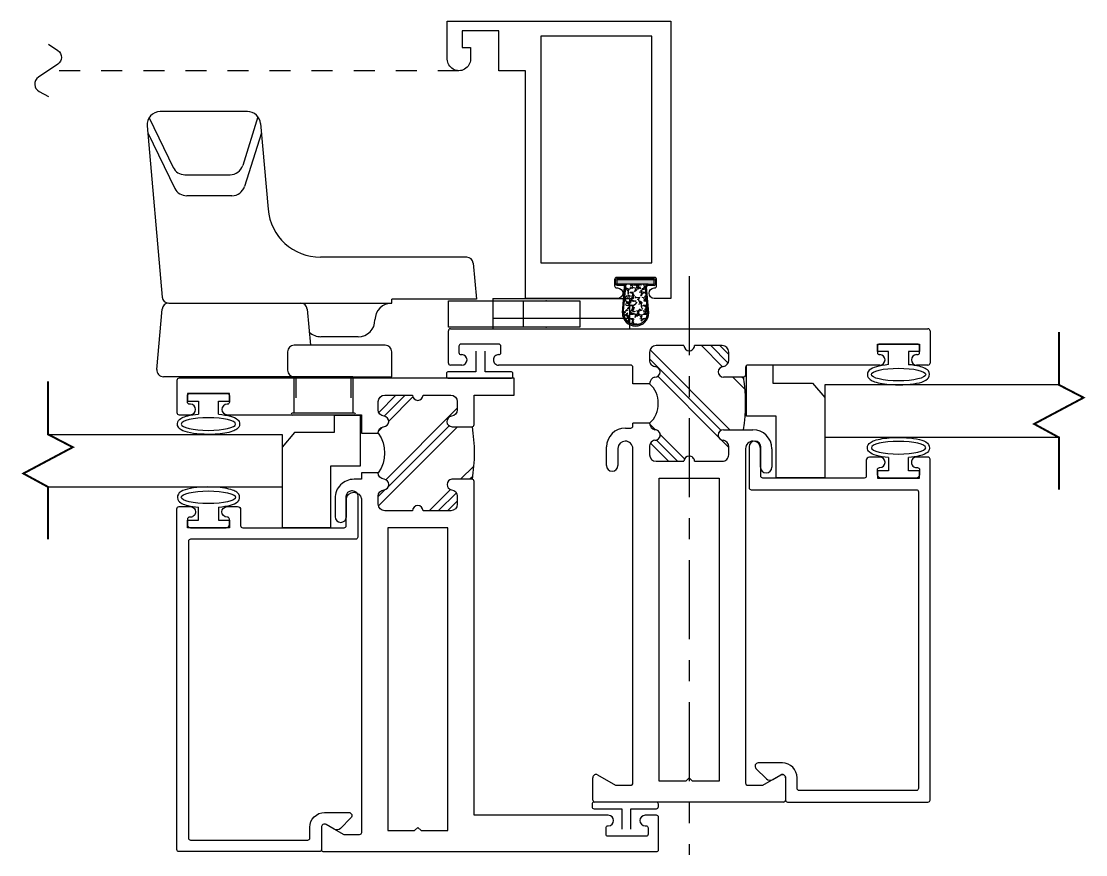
# Model space of a CAD drawing. Extents: x -7.4 to 79.9, y -10.6 to 40.1.
# Drawn here: x 14.36 to 19.42, y 18.52 to 22.48 of the extents above; entities that cross this region are included whole.
import ezdxf

# ---------------------------------------------------------------- set-up
doc = ezdxf.new("R2010")
doc.units = 0
doc.header["$LTSCALE"] = 0.25
doc.header["$MEASUREMENT"] = 0
for name, pattern in [('CENTER2', [1.125, 0.75, -0.125, 0.125, -0.125]), ('HIDDEN', [0.375, 0.25, -0.125]), ('HIDDEN2', [0.1875, 0.125, -0.0625])]:
    doc.linetypes.add(name, pattern=pattern)
doc.layers.get('0').update_dxf_attribs({"linetype": 'CONTINUOUS'})
for name, color, linetype in [('CENTERLINE', 40, 'CENTER2'), ('FRAME', 1, 'CONTINUOUS'), ('GLASS', 7, 'CONTINUOUS'), ('LOCK', 7, 'CONTINUOUS'), ('MAGNET', 3, 'CONTINUOUS'), ('MISC', 7, 'CONTINUOUS'), ('SCREEN', 92, 'CONTINUOUS'), ('TEXT', 7, 'CONTINUOUS'), ('VENT', 5, 'CONTINUOUS'), ('YK_GLASS_STOP', 5, 'CONTINUOUS')]:
    doc.layers.add(name, color=color, linetype=linetype)

# ---------------------------------------------------------------- blocks, each defined once
blk = doc.blocks.new('05P11-Z-BAR')
h = blk.add_hatch()
h.set_pattern_fill('PLAST', angle=45, style=0)
h.set_pattern_definition([(45, (-0.3846097068984409, -1.398661897411557e-07), (-0.1767766952966369, 0.1767766952966369), []), (45, (-0.4067067938105207, 0.02209694704589005), (-0.1767766952966369, 0.1767766952966369), []), (45, (-0.4288038807226, 0.04419403395796961), (-0.1767766952966369, 0.1767766952966369), [])])
h.paths.add_polyline_path([(0.006500012155301604, 1.119999860133819, -0.4142135623730743), (-0.01849998784469875, 1.144999860133807, -0.4142135623730742), (0.006500012155301604, 1.169999860133802), (0.006500012155301604, 1.301999860133803, 0.4142135623730952), (-0.02449998784470075, 1.332999860133806), (-0.06282234421639288, 1.332999860133806, 0.3831100821436012), (-0.09364389693920794, 1.305321288705233, -0.9477161429388272), (-0.1434999878446988, 1.307999860133805), (-0.1434999878446988, 1.402999860133806, 0.08732874840429862), (-0.3934999878446988, 1.402999860133806), (-0.3934999878446988, 1.307999860133804, -1), (-0.4434999878446995, 1.307999860133808, 0.3529846201391642), (-0.4733297908957237, 1.332999860133806), (-0.5124999878446985, 1.332999860133806, 0.4142135623730613), (-0.5434999878446973, 1.301999860133804), (-0.5434999878446973, 1.169999860133792, -0.4142135623730532), (-0.5184999878446952, 1.144999860133804, -0.4142135623730535), (-0.5434999878446973, 1.119999860133805), (-0.5434999878446956, 0.9879998601338011, 0.4142135623730853), (-0.5124999878446954, 0.9569998601338012), (-0.4741776314730153, 0.9569998601338008, 0.3831100821436243), (-0.4433560787501896, 0.9846784315623762, -0.8980265101338073), (-0.3936438969391802, 0.9846784315623749, 0.3831100821435955), (-0.3628223442163705, 0.9569998601338012, -0.3255772967541123), (-0.174499987844698, 0.9569998601338008, 0.3636339569096083), (-0.1434999878446988, 0.9819998601337991, -0.9477161429388691), (-0.09364389693920705, 0.9846784315623749, 0.3831100821436257), (-0.06282234421640132, 0.9569998601338012), (-0.02449998784469898, 0.9569998601338012, 0.4142135623730952), (0.006500012155301604, 0.9879998601338018)])
blk.add_line((-0.08650000000003644, 0.8769999999999882), (-0.08650000000003644, 0.8769999999999882))
for points in [[(-2.163499999999992, 2.279999999999987, -0.4142135623730951), (-2.153500000000002, 2.289999999999992), (-2.00050000000001, 2.289999999999992, -0.414213562373095), (-1.990500000000005, 2.279999999999987), (-1.990500000000019, 2.225999999999985, -0.9999999999999999), (-2.040500000000002, 2.225999999999985), (-2.040500000000002, 2.22999999999999, 0.414213562373095), (-2.050500000000007, 2.239999999999995), (-2.080500000000008, 2.239999999999995, 0.414213562373095), (-2.090500000000013, 2.22999999999999), (-2.090500000000013, 2.049999999999983, 0.4142135623730949), (-2.080500000000008, 2.039999999999992), (-2.050500000000007, 2.039999999999992, 0.414213562373095), (-2.040500000000002, 2.049999999999983), (-2.040500000000002, 2.050999999999988, -0.9999999999999999), (-1.990500000000005, 2.050999999999988), (-1.990500000000019, 1.412999999999968), (-0.4034999999999953, 1.412999999999968, -0.414213562373095), (-0.393499999999996, 1.402999999999985), (-0.3935000000012612, 1.306458842872245, -0.8888336095938596), (-0.4431522135836654, 1.305951034930174, 0.3772582045381307), (-0.4738993975682249, 1.33299999999997), (-0.5124999999999962, 1.33299999999997, 0.414213562373095), (-0.5434999999999879, 1.301999999999978), (-0.5435000000000021, 1.169999999999973, -0.9999999999999999), (-0.5435000000000021, 1.119999999999549), (-0.5434999999999879, 0.9879999999999707, 0.414213562373095), (-0.5124999999999962, 0.9569999999999648), (-0.4741776164002478, 0.9569999999999648, 0.3831087811484064), (-0.4433560787501905, 0.9846784315623718, -0.8980265101338769), (-0.3936438969391807, 0.9846784315623744, 0.3831100821435925), (-0.3628223442163709, 0.9569998601338008), (-0.3628223442163634, 0.8769999999999745), (-0.3934999999998494, 0.8769999999999851), (-0.393499999999726, 0.8420000000002545, -0.414213562374017), (-0.4834999999997152, 0.7519999999999811), (-0.571499999999979, 0.7519999999999811, -0.9999999999999999), (-0.571499999999979, 0.8059999999999832), (-0.4859999999997129, 0.8059999999999832, 0.8591549295774696), (-0.4859999999996987, 0.8769999999999776), (-2.073500000000017, 0.8769999999999811, 0.4142135623730951), (-2.083500000000008, 0.866999999999976), (-2.083500000000008, 0.7970333209967748, 0.1316524975873933), (-2.082160254037852, 0.7920333209967794), (-2.03450961894324, 0.7094999999999914, -0.5773534625289464), (-2.047500143700653, 0.6870000000006797), (-2.153500000000002, 0.6869999999999834, -0.414213562373095), (-2.163500000000007, 0.6969999999999885), (-2.163500000000007, 2.280000021861284)], [(-0.02450000000001085, 0.956999999999979, 0.414213562373095), (0.006499999999995065, 0.9879999999999707), (0.006499999999995065, 1.12000000000151, -0.9999999999999997), (0.006499999999995065, 1.169999999999973), (0.006499999999995065, 1.301999999999978, 0.414213562373095), (-0.02450000000001085, 1.332999999999984), (-0.06282235637103684, 1.332999999999984, 0.38311008214375), (-0.09364390909385012, 1.305321428571403, -0.9477161429392208), (-0.1434999999999964, 1.307999999999992), (-0.143499999999996, 1.402999999999984, -0.414213562373095), (-0.1334999999999966, 1.412999999999983), (0.006499999999995509, 1.412999999999997), (0.006499999999995509, 1.602999999999994), (0.0864999999999938, 1.602999999999994), (0.08650000000000801, 0.01000000000000512, -0.414213562373095), (0.0765000000000029, 0), (-0.0765000000000029, 0, -0.414213562373095), (-0.0864999999999938, 0.01000000000000512), (-0.0864999999999938, 0.06399999999999295, -0.9999999999999999), (-0.03650000000001086, 0.06399999999999295), (-0.03650000000001086, 0.06000000000000227, 0.414213562373095), (-0.02650000000000574, 0.04999999999999716), (0.003499999999995396, 0.04999999999999716, 0.414213562373095), (0.01350000000000051, 0.06000000000000227), (0.01350000000000051, 0.2399999999999949, 0.414213562373095), (0.003499999999995396, 0.25), (-0.02650000000000574, 0.25, 0.414213562373095), (-0.03650000000001086, 0.2399999999999949), (-0.03650000000001086, 0.2390000000000043, -0.9999999999999999), (-0.0864999999999938, 0.2390000000000043), (-0.08650000000003644, 0.8769999999999882), (-0.1744999878447051, 0.8769999999999742), (-0.1744999878446976, 0.9569998601338012, 0.3636339569096084), (-0.1434999878446988, 0.9819998601338, -0.9477161429388556), (-0.09364389693920705, 0.9846784315623751, 0.3831100821435591), (-0.06282234421640887, 0.9569998601338017), (-0.02449998784469898, 0.9569998601338014)]]:
    blk.add_lwpolyline(points, format="xyb")
blk.add_lwpolyline([(-2.063499999999998, 1.160499999999971), (-2.063499999999998, 1.287999999999982), (-0.6234999999999999, 1.287999999999968), (-0.6234999999999999, 1.001999999999967), (-2.063499999999998, 1.001999999999981), (-2.063499999999998, 1.129499999999965), (-2.048499999999998, 1.144999999999968)], close=True)
at = {"color": 7}
for centre, radius, start, end in [((-0.2685000000000084, 0.6380355958717443), 0.7751100177289135, 80.71952999972298, 99.28047000039282), ((-0.2686611660305345, 0.8277217441759068), 0.1599348578108211, 53.93185351632605, 126.0681464836738)]:
    blk.add_arc(centre, radius, start, end, dxfattribs=at)
blk = doc.blocks.new('05P01-T-BAR')
h = blk.add_hatch()
h.set_pattern_fill('PLAST', angle=225, style=0)
h.set_pattern_definition([(225, (0, 0), (0.1767766952966369, -0.1767766952966369), []), (225, (0.02209708691207961, -0.02209708691207962), (0.1767766952966369, -0.1767766952966369), []), (225, (0.04419417382415922, -0.04419417382415923), (0.1767766952966369, -0.1767766952966369), [])])
h.paths.add_polyline_path([(0.00649999999999995, 1.119999999999999, -0.4142135623731054), (-0.01849999999999952, 1.144999999999998, -0.4142135623730638), (0.00649999999999995, 1.169999999999986), (0.00649999999999995, 1.302000000000001, 0.4142135623730951), (-0.02449999999999885, 1.333), (-0.05449999999999822, 1.333, 0.4488555141936564), (-0.0934999999999997, 1.308000000000002, -1), (-0.1434999999999995, 1.308000000000002, 0.3636339569095908), (-0.1744999999999992, 1.333, -0.4377753661469777), (-0.3624999999999999, 1.333, 0.3636339569095867), (-0.3934999999999995, 1.308000000000002, -1), (-0.4434999999999993, 1.308000000000002, 0.4488555141936325), (-0.4825000000000009, 1.333), (-0.5125000000000002, 1.333, 0.4142135623730951), (-0.543499999999999, 1.302000000000001), (-0.543499999999999, 1.169999999999986, -0.4142135623730587), (-0.5184999999999995, 1.144999999999994, -0.4142135623731002), (-0.543499999999999, 1.119999999999999), (-0.5434999999999999, 0.9879999999999978, 0.4142135623731119), (-0.5124999999999993, 0.9569999999999954), (-0.4825000000000008, 0.9569999999999954), (-0.4733298030510297, 0.9569999999999954, 0.3529846201392094), (-0.4434999999999993, 0.9819999999999979, -1), (-0.3934999999999995, 0.9819999999999977), (-0.3935000000000001, 0.8870000000000112, 0.08116490880306902), (-0.1434999999999986, 0.8869999999999985), (-0.1434999999999995, 0.9819999999999975, -1), (-0.0934999999999997, 0.9819999999999975, 0.352984620139201), (-0.06367019694896976, 0.9569999999999954), (-0.05449999999999822, 0.9569999999999954), (-0.02449999999999886, 0.9569999999999954, 0.4142135623730888), (0.006500000000000835, 0.9879999999999962)])
for p, q in [((-0.08650000000000091, 2.225900000000005), (-0.08650000000000091, 2.280000000000006)), ((-0.07649999999999935, 2.290000000000006), (0.07650000000000734, 2.290000000000004)), ((0.08650000000000713, 2.280000000000005), (0.08649999999999913, 0.01000000000000334)), ((-0.0365000000000002, 2.230000000000006), (-0.0365000000000002, 2.225900000000005)), ((0.003499999999998948, 2.240000000000004), (-0.02650000000000041, 2.240000000000007)), ((0.01349999999999785, 2.050000000000006), (0.01349999999999874, 2.230000000000006)), ((-0.06140000000000079, 2.201000000000006), (-0.06160000000000032, 2.201000000000006)), ((-0.06159999999999854, 2.076000000000006), (-0.06140000000000079, 2.076000000000006)), ((-0.08649999999999292, 1.423000000000009), (-0.08649999999999913, 2.051100000000003)), ((-0.03650000000000109, 2.051100000000003), (-0.0365000000000002, 2.050000000000006)), ((-0.02650000000000041, 2.040000000000004), (0.003499999999998948, 2.040000000000004)), ((-2.163499999999998, 0.6970000000000063), (-2.163499999999996, 1.593000000000009)), ((-2.153499999999998, 1.603000000000007), (-2.047499999999999, 1.603000000000007)), ((-2.034509618943232, 1.580500000000006), (-2.083499999999998, 1.495646170927527)), ((-0.5639999999999974, 1.538), (-0.4754999999999985, 1.538000000000002)), ((-2.083499999999998, 1.495646170927527), (-2.083499999999998, 1.423000000000011)), ((-0.5904999999999978, 1.511000000000005), (-0.5904999999999978, 1.511500000000003)), ((-0.4824999999999982, 1.484000000000004), (-0.5634999999999986, 1.484000000000004)), ((-0.447499999999998, 1.448500000000005), (-0.447499999999998, 1.449000000000007)), ((-0.3854999999999995, 1.448000000000006), (-0.3854999999999977, 1.423000000000007)), ((-2.073499999999998, 1.413000000000009), (-0.4829999999999979, 1.413000000000006)), ((-0.3754999999999988, 1.413000000000009), (-0.3624999999999999, 1.413000000000009)), ((-0.3624999999999998, 1.333), (-0.3624999999999998, 1.413000000000009)), ((-0.1744999999999992, 1.333), (-0.1744999999999992, 1.413000000000009)), ((-0.1744999999999992, 1.413000000000009), (-0.0964999999999927, 1.413000000000009)), ((-0.4825000000000008, 1.333), (-0.5125000000000002, 1.333)), ((-0.02449999999999886, 1.333), (-0.05449999999999822, 1.333)), ((-0.543499999999999, 1.302000000000001), (-0.543499999999999, 1.169999999999986)), ((0.00649999999999995, 1.169999999999986), (0.00649999999999995, 1.302000000000001)), ((-0.543499999999999, 1.119999999999999), (-0.5434999999999999, 0.9879999999999978)), ((0.006500000000000838, 0.9879999999999978), (0.00649999999999995, 1.119999999999999)), ((-0.3934999999999995, 0.9819999999999975), (-0.3935000000000004, 0.8420000000000041)), ((-0.1434999999999986, 0.8869999999999987), (-0.1434999999999995, 0.9819999999999975)), ((-0.5125000000000002, 0.9569999999999954), (-0.4825000000000008, 0.9569999999999954)), ((-0.4825000000000008, 0.9569999999999954), (-0.4744999999999999, 0.9569999999999954)), ((-0.06249999999999911, 0.9569999999999954), (-0.05449999999999822, 0.9569999999999954)), ((-0.05449999999999822, 0.9569999999999954), (-0.02449999999999886, 0.9569999999999954)), ((-2.083499999999998, 0.8670000000000062), (-2.083499999999998, 0.7943538290724881)), ((-0.4829999999999988, 0.8770000000000078), (-2.073499999999998, 0.8770000000000078)), ((-0.09649999999999359, 0.8769999999999971), (-0.1334999999999988, 0.8769999999999971)), ((-0.08649999999999913, 0.2389000000000028), (-0.08649999999999292, 0.8669999999999973)), ((-0.447499999999998, 0.8410000000000064), (-0.447499999999998, 0.8415000000000052)), ((-2.083499999999998, 0.7943538290724881), (-2.034509618943232, 0.7095000000000073)), ((-0.5984999999999987, 0.7785000000000046), (-0.5984999999999987, 0.7790000000000052)), ((-0.5714999999999995, 0.8060000000000045), (-0.4824999999999982, 0.8060000000000045)), ((-0.4834999999999994, 0.7520000000000042), (-0.5719999999999983, 0.7520000000000042)), ((-2.047499999999999, 0.6870000000000065), (-2.153499999999998, 0.6870000000000065)), ((-0.06140000000000079, 0.2140000000000022), (-0.06159999999999854, 0.2140000000000022)), ((-0.0365000000000002, 0.240000000000002), (-0.0365000000000002, 0.2389000000000028)), ((0.003499999999998948, 0.2500000000000018), (-0.02650000000000041, 0.2500000000000018)), ((0.01350000000000051, 0.0600000000000005), (0.01349999999999874, 0.240000000000002)), ((-0.08650000000000091, 0.009999999999999787), (-0.08650000000000091, 0.0641000000000016)), ((-0.06160000000000032, 0.08900000000000041), (-0.06140000000000079, 0.08900000000000041)), ((-0.0365000000000002, 0.0641000000000016), (-0.0365000000000002, 0.0600000000000005)), ((0.07649999999999935, 1.77635683940025e-15), (-0.07649999999999935, -1.77635683940025e-15)), ((-0.02650000000000041, 0.04999999999999893), (0.003499999999998948, 0.05000000000000249))]:
    blk.add_line(p, q)
blk.add_lwpolyline([(-0.6234999999999982, 1.288000000000019), (-0.6234999999999982, 1.001999999999989), (-2.063499999999989, 1.002000000000021), (-2.063499999999989, 1.129500000000019), (-2.048499999999988, 1.144999999999993), (-2.063499999999989, 1.160499999999996), (-2.063499999999989, 1.288000000000022)], close=True)
for centre, radius, start, end in [((-0.07649999999999912, 2.280000000000005), 0.01000000000000179, 90.0000000000013, 179.9999999999898), ((0.07650000000000734, 2.280000000000005), 0.009999999999999787, 0, 90), ((-0.02650000000000041, 2.230000000000008), 0.009999999999999787, 90, 180.0000000000102), ((0.003499999999998948, 2.230000000000004), 0.009999999999999787, 1.017777498068347e-11, 90), ((-0.06160000000000032, 2.225900000000006), 0.02490000000000059, 180.0000000000041, 270), ((-0.06140000000000057, 2.225900000000006), 0.02490000000000037, 269.9999999999995, 359.999999999997), ((-0.06159999999999832, 2.051100000000005), 0.02490000000000081, 90.0000000000005, 180.000000000003), ((-0.0614000000000019, 2.051100000000005), 0.02490000000000103, 359.999999999997, 89.99999999999746), ((-0.02650000000000019, 2.050000000000004), 0.01000000000000001, 179.9999999999898, 269.9999999999987), ((0.003499999999998282, 2.050000000000004), 0.009999999999999787, 270.0000000000038, 1.01777749806837e-11), ((-2.153499999999999, 1.59300000000001), 0.009999999999997122, 89.99999999999491, 180.0000000000064), ((-2.047499999999999, 1.588000000000006), 0.01500000000000057, 329.9999999999996, 90), ((-0.563999999999999, 1.511500000000001), 0.02649999999999886, 89.99999999999663, 179.9999999999957), ((-0.4754999999999974, 1.448000000000004), 0.08999999999999786, 9.895059008997844e-13, 90.00000000000067), ((-0.5634999999999968, 1.511000000000005), 0.02700000000000102, 180, 269.9999999999962), ((-0.4824999999999966, 1.449000000000005), 0.03499999999999859, 3.271427672362606e-12, 90.00000000000252), ((-2.073499999999998, 1.423000000000009), 0.009999999999999787, 179.9999999999911, 270), ((-0.482999999999997, 1.448500000000005), 0.03549999999999898, 269.9999999999986, 0), ((-0.3754999999999997, 1.423000000000007), 0.00999999999999801, 180, 270.0000000000051), ((-0.09649999999999266, 1.423000000000009), 0.009999999999999787, 269.9999999999998, 0), ((-0.5125000000000002, 1.302000000000001), 0.03099999999999881, 90, 180), ((-0.4741189556289134, 1.303154429218895), 0.03100000000000201, 8.99270646927527, 105.685468087382), ((-0.3630850984744875, 1.302005522108365), 0.03099999999999871, 88.91852697155653, 168.8504658958699), ((-0.1739149015255116, 1.302005522108365), 0.03099999999999866, 11.14953410413012, 91.08147302844343), ((-0.06288104437108671, 1.303154429218896), 0.03100000000000075, 74.31453191261538, 171.0072935307273), ((-0.02449999999999886, 1.302000000000001), 0.03099999999999881, 0, 90), ((-0.4184999999999994, 1.308), 0.02499999999999991, 179.9999999999959, 4.071109992273316e-12), ((-0.1184999999999996, 1.308000000000002), 0.02499999999999991, 180, 0), ((-0.5434999999999965, 1.144999999999989), 0.02499999999999702, 1.272221872585558e-11, 90.00000000000557), ((0.006499999999995509, 1.144999999999991), 0.02499999999999503, 89.99999999998981, 179.9999999999837), ((-0.5434999999999965, 1.144999999999996), 0.02499999999999702, 269.9999999999944, 359.9999999999955), ((0.006499999999999064, 1.144999999999998), 0.02499999999999858, 180, 270.000000000002), ((-0.5124999999999993, 0.987999999999996), 0.03100000000000058, 179.9999999999967, 269.9999999999984), ((-0.473914901525515, 0.9879944778916342), 0.0310000000000021, 268.9185269715617, 348.8504658958714), ((-0.4184999999999994, 0.9819999999999975), 0.02499999999999991, 0, 180), ((-0.1184999999999996, 0.9819999999999975), 0.02499999999999991, 0, 180), ((-0.063085098474484, 0.9879944778916343), 0.03100000000000224, 191.1495341041288, 271.0814730284382), ((-0.02449999999999974, 0.987999999999996), 0.03100000000000058, 270.0000000000016, 3.283153219575182e-12), ((-2.073499999999997, 0.8670000000000062), 0.01000000000000156, 90.00000000001017, 180), ((-0.4830000000000005, 0.8415000000000052), 0.03550000000000253, 0, 89.99999999999714), ((-0.1334999999999986, 0.8869999999999971), 0.01000000000000001, 179.9999999999911, 269.9999999999987), ((-0.09649999999999276, 0.8669999999999972), 0.009999999999999842, 6.361109362927134e-13, 90.00000000000476), ((-0.4835000000000004, 0.8420000000000042), 0.08999999999999997, 270.0000000000006, 359.9999999999999), ((-0.4824999999999998, 0.8410000000000063), 0.03500000000000181, 270.0000000000027, 1.817459817979059e-13), ((-0.5714999999999995, 0.7790000000000052), 0.02699999999999925, 90, 180), ((-0.5719999999999978, 0.7785000000000051), 0.02650000000000086, 180.000000000001, 269.999999999999), ((-2.047499999999999, 0.702000000000007), 0.01500000000000044, 270, 30.00000000000076), ((-2.153499999999998, 0.6970000000000063), 0.009999999999999787, 180, 270), ((-0.06159999999999854, 0.2389000000000028), 0.02490000000000059, 180, 270), ((-0.06140000000000079, 0.2389000000000028), 0.02490000000000059, 270, 0), ((-0.02650000000000041, 0.240000000000002), 0.009999999999999787, 90, 180), ((0.003499999999998948, 0.240000000000002), 0.009999999999999787, 0, 90), ((-0.06160000000000032, 0.06409999999999982), 0.02490000000000059, 90, 179.9999999999959), ((-0.0613999999999999, 0.06410000000000071), 0.0248999999999997, 2.043729915799875e-12, 90.00000000000203), ((-0.02650000000000041, 0.05999999999999872), 0.009999999999999787, 179.9999999999898, 270), ((0.003499999999999837, 0.06000000000000316), 0.01000000000000068, 269.9999999999949, 359.9999999999848), ((-0.07649999999999846, 0.01000000000000068), 0.01000000000000245, 180.0000000000051, 269.9999999999949), ((0.07649999999999846, 0.01000000000000245), 0.01000000000000068, 270.0000000000051, 5.088887490341284e-12)]:
    blk.add_arc(centre, radius, start, end)
at = {"color": 7}
for centre, radius, start, end in [((-0.2684999999999995, 1.419785555312868), 0.1279364397306839, 222.7147620142724, 317.2852379857275), ((-0.2684999999999602, 1.651964404128548), 0.7751100177289266, 260.7195299997223, 279.2804700002719)]:
    blk.add_arc(centre, radius, start, end, dxfattribs=at)
blk = doc.blocks.new('05P05-.25in_GLASS_STOP')
for p, q in [((-0.5884999999999732, 0.2500000000001179), (-0.6234999999999555, 0.2500000000001179)), ((-0.6234999999999555, 0.2500000000001179), (-0.6234999999999555, 0.05000000000011862)), ((-0.5884999999999732, 0.1975000000001124), (-0.5884999999999732, 0.2500000000001179)), ((-0.02150000000005992, 0.1975000000001124), (-0.02150000000005992, 0.2500000000001179)), ((-0.02150000000005992, 0.2500000000001179), (0.01349999999992246, 0.2500000000001179)), ((0.01349999999992246, 0.2500000000001179), (0.01349999999992246, 0.05000000000011862)), ((-0.5258537792499054, 0.1975000000001123), (-0.5884999999999732, 0.1975000000001124)), ((-0.08414622075012768, 0.1975000000001123), (-0.02150000000005992, 0.1975000000001124)), ((-0.5884999999999732, 0.05000000000011862), (-0.5884999999999732, 0.1025000000001206)), ((-0.5884999999999732, 0.1025000000001206), (-0.5258264626035033, 0.1025000000001206)), ((-0.02150000000005992, 0.1025000000001206), (-0.08417353739652977, 0.1025000000001206)), ((-0.02150000000005992, 0.05000000000011862), (-0.02150000000005992, 0.1025000000001206)), ((-0.6234999999999555, 0.05000000000011862), (-0.5884999999999732, 0.05000000000011862)), ((0.01349999999992246, 0.05000000000011862), (-0.02150000000005992, 0.05000000000011862))]:
    blk.add_line(p, q)
blk.add_lwpolyline([(-2.0475, 0.6320000000000006, 0.4142135623731117), (-1.977500000000001, 0.7020000000000061), (-1.977500000000008, 0.8170000000000045, 0.6681786381312159), (-2.003106601724023, 0.8276066017115838), (-2.05268078054102, 0.7780324228364738, 0.3394542586999595), (-2.056653746095606, 0.7478547533171714), (-2.034509618943236, 0.709500000000001, -0.5773502691896181), (-2.047500000000002, 0.6870000000000003), (-2.153499999999999, 0.6869999999999985, 0.4142135623730951), (-2.163499999999999, 0.6769999999999987), (-2.163499999999952, 0.01000000000008505, 0.414213562373069), (-2.153499999999953, 8.615330671091215e-14), (-0.5334999999999525, 1.20570220474292e-13, 0.4142135623731211), (-0.5234999999999527, 0.01000000000012125), (-0.5234999999999562, 0.0641000000001195, 0.4142135623730951), (-0.548399999999955, 0.08900000000012187), (-0.5485999999999546, 0.08900000000012187, 0.4142135623731003), (-0.5734999999999538, 0.0641000000001195), (-0.5734999999999543, 0.0600000000001184, -0.4142135623730951), (-0.583499999999954, 0.05000000000011684), (-0.6084999999999535, 0.05000000000011684, -0.4142135623730864), (-0.6234999999999536, 0.06500000000011741), (-0.6234999999999569, 0.2350000000001191, -0.414213562373082), (-0.608499999999957, 0.2500000000001197), (-0.5834999999999575, 0.2500000000001197, -0.4142135623730431), (-0.5734999999999595, 0.2400000000001217), (-0.5734999999999586, 0.2389000000001207, 0.4142135623730951), (-0.548599999999958, 0.2140000000001219), (-0.5483999999999585, 0.2140000000001219, 0.4142135623731107), (-0.5234999999999601, 0.2389000000001207), (-0.5234999999999597, 0.2880000000001199, 0.4142135623730951), (-0.5384999999999602, 0.3030000000001205), (-0.6134999999999577, 0.3030000000001178, -0.414213562373108), (-0.623499999999958, 0.3130000000001176), (-0.6234999999999673, 0.7950000000001187, -0.4142135623730951), (-0.6134999999999675, 0.8050000000001185), (-0.4743999999999982, 0.8050000000001184, 0.4142135623730951), (-0.4474999999999982, 0.8319000000001188), (-0.4474999999999982, 0.8331000000001186, 0.4142135623730964), (-0.4743999999999982, 0.860000000000119), (-0.6684999999999686, 0.8600000000001182, 0.4142135623730951), (-0.6784999999999684, 0.8500000000001184), (-0.6784999999999534, 0.06500000000011563, -0.4142135623730951), (-0.6884999999999531, 0.05500000000011585), (-2.098499999999957, 0.05500000000008143, -0.414213562373069), (-2.108499999999957, 0.06499999999999684), (-2.108499999999996, 0.6220000000000008, -0.4142135623730951), (-2.098499999999996, 0.6320000000000006)], format="xyb", close=True)
at = {"extrusion": (0, 0, -1)}
blk.add_ellipse((-0.4789291316869005, 0.1500000000001164), major_axis=(0, 0.1291417834930815), ratio=0.2323028162423295, dxfattribs=at)
blk.add_ellipse((-0.1310708683131325, 0.1500000000001164), major_axis=(0, 0.1291417834930815), ratio=0.2323028162423295)
for points in [[(-0.5258537792499055, 0.1975000000001123), (-0.5239381905453989, 0.2192619323687833), (-0.5206848080422598, 0.2391379696677345), (-0.5122014389201938, 0.26906933263559), (-0.5082158103586146, 0.2801243945859221), (-0.49453389650479, 0.293754654219582), (-0.4873865521171773, 0.2980894733958687), (-0.4789291316869005, 0.2980894733958687), (-0.4681546555212844, 0.2980894733958687), (-0.4601808542613049, 0.2915249131502776), (-0.4506441997096149, 0.2792864122120623), (-0.447491618645331, 0.272415250409311), (-0.4373168951899025, 0.243753269355852), (-0.4327879288062643, 0.214756435282527), (-0.4282232713158544, 0.1361969476710374), (-0.4315394023967762, 0.08512002492522568), (-0.4442252202239687, 0.03441686393306707), (-0.4483353178571938, 0.02177428309818288), (-0.4644050357458018, 0.004813679648053321), (-0.4781911956679136, -0.0004377570689457246), (-0.4994470389754377, 0.008139219907816488), (-0.5041752501289367, 0.01589043658388003), (-0.5123091614569765, 0.03183721654219668), (-0.5153853805516383, 0.04115887258296914), (-0.521564316548105, 0.06650385090228257), (-0.5241826887724336, 0.08384627548553789), (-0.5258264626035033, 0.1025000000001205)], [(-0.08414622075012756, 0.1975000000001123), (-0.08606180945463415, 0.2192619323687833), (-0.08931519195777327, 0.2391379696677345), (-0.09779856107983931, 0.26906933263559), (-0.1017841896414184, 0.2801243945859221), (-0.1154661034952431, 0.293754654219582), (-0.1226134478828558, 0.2980894733958687), (-0.1310708683131325, 0.2980894733958687), (-0.1418453444787486, 0.2980894733958687), (-0.1498191457387282, 0.2915249131502776), (-0.1593558002904181, 0.2792864122120623), (-0.162508381354702, 0.272415250409311), (-0.1726831048101305, 0.243753269355852), (-0.1772120711937688, 0.214756435282527), (-0.1817767286841787, 0.1361969476710374), (-0.1784605976032569, 0.08512002492522568), (-0.1657747797760644, 0.03441686393306707), (-0.1616646821428392, 0.02177428309818288), (-0.1455949642542312, 0.004813679648053321), (-0.1318088043321194, -0.0004377570689457246), (-0.1105529610245953, 0.008139219907816488), (-0.1058247498710964, 0.01589043658388003), (-0.0976908385430566, 0.03183721654219668), (-0.09461461944839478, 0.04115887258296914), (-0.0884356834519281, 0.06650385090228257), (-0.0858173112275995, 0.08384627548553789), (-0.08417353739652977, 0.1025000000001205)]]:
    blk.add_open_spline(points, degree=3, knots=[5.075676406543776, 5.075676406543776, 5.075676406543776, 5.075676406543776, 5.596594853853209, 5.596594853853209, 6.055763188068042, 6.055763188068042, 6.283185307179586, 6.283185307179586, 6.283185307179586, 6.57291362589119, 6.57291362589119, 6.862641944602795, 6.862641944602795, 7.608886423721328, 7.608886423721328, 8.676450748970272, 8.676450748970272, 9.184339566121352, 9.184339566121352, 9.518241711648844, 9.518241711648844, 9.852143857176337, 9.852143857176337, 10.18604600270383, 10.18604600270383, 10.63143584422233, 10.63143584422233, 10.63143584422233, 10.63143584422233])
blk = doc.blocks.new('Screen Break Line')
at = {"layer": 'SCREEN'}
blk.add_lwpolyline([(0.1267672425076292, -0.002743002690042573), (0.0966503198508839, -0.04638059856228338, -0.5305913477462466), (0.03040808314428389, -0.04578868895731247), (-0.03040808314428389, 0.04578868895731247, 0.5672288515942128), (-0.09899510331010575, 0.0425370605804325), (-0.1232327574923708, -0.002743002690042573)], format="xyb", dxfattribs=at)
blk = doc.blocks.new('PO_STRIKE_PLATE')
at = {"layer": 'MISC'}
for p, q in [((0, 0), (3.552713678800501e-15, 0.6249999999999991)), ((3.552713678800501e-15, 0.6249999999999991), (0.1250000000000036, 0.6249999999999991)), ((0.1250000000000036, 0.6249999999999991), (0.1250000000000036, 0)), ((0.1250000000000036, 0.2699999999999996), (0, 0.2699999999999996)), ((0.1250000000000036, 0), (0, 0))]:
    blk.add_line(p, q, dxfattribs=at)
for p in [(0, 0.1599999999999993), (0.1250000000000036, 0.1599999999999993)]:
    blk.add_point(p, dxfattribs=at)
blk = doc.blocks.new('CAM_HANDLE')
for p, q in [((0.008493404240219604, 0.2792569234142386), (0.08036840424021818, 0.2729686757233143)), ((0.2980131915195727, 0.2907622597221025), (0.09463159575978608, 0.2729686757233143)), ((0.2899999999999991, 0.2900611963054782), (0.2237782185349992, 0.2577788285627998)), ((0.3074550419727942, 0.2885703313885841), (0.2487782185350014, 0.2599660451509482)), ((0, 0.1161875000000006), (0, 0.2714741523353972)), ((0.3150000000000013, 0.1715660874876486), (0.3150000000000048, 0.2751967175644188)), ((0.08750000000000213, 0.2651859046444729), (0.08750000000000213, 0)), ((0.2150000000000034, 0.1899867802653876), (0.2149999999999999, 0.2437338220277168)), ((0.240000000000002, 0.2459210386158652), (0.240000000000002, 0.1921739968535352)), ((0.308876598046254, 0.159162045421958), (0.2509642992054175, 0.1772602953309965)), ((0.2899999999999991, 0.1550611963054784), (0.2259642992054154, 0.1750730787428489)), ((0.3007368084804334, 0.1560005453299649), (0.1990527660782746, 0.1471043443582891)), ((0, 0.1161875000000006), (0, 0)), ((0.02968750000000142, 0.1240000000000006), (0.0078125, 0.1240000000000006)), ((0.03750000000000142, 0.0078125), (0.03750000000000142, 0.1161875000000006)), ((0.08036840424021818, 0.1004708081596526), (0.03750000000000142, 0.09672030876518711)), ((0.04750000000000298, 0.03999999999999915), (0.04750000000000298, 0.08420058844072464)), ((0.142000000000003, -0.08897828859934265), (0.142000000000003, 0.08484217572755526)), ((0, 0), (0.02968750000000142, 0)), ((0.08750000000000213, 0), (0.09199999999999875, 0)), ((0.09199999999999875, -0.1005115590726504), (0.09199999999999875, 0)), ((0.1348684042402155, -0.09676105967818494), (0.09199999999999875, -0.1005115590726504))]:
    blk.add_line(p, q)
for centre, radius, start, end in [((0.0078125, 0.2714741523353972), 0.007812499999999637, 85, 179.9999999999993), ((0.2993750000000048, 0.2751967175644188), 0.015625, 0, 94.99999999999858), ((0.07968750000000213, 0.2651859046444729), 0.0078125, 0, 85.00000000000061), ((0.09531250000000213, 0.2651859046444729), 0.007812499999999637, 95, 180.0000000000007), ((0.2306249999999999, 0.2437338220277168), 0.01562500000000003, 115.9887087733067, 180.0000000000012), ((0.255625000000002, 0.2459210386158652), 0.01562500000000003, 115.9887087733067, 180.0000000000012), ((0.2306250000000034, 0.1899867802653876), 0.015625, 180, 252.6453836210816), ((0.255625000000002, 0.1921739968535352), 0.015625, 180, 252.6453836210831), ((0.2993750000000013, 0.1715660874876486), 0.01562500000000016, 274.9999999999998, 2.035554996136651e-13), ((0.204500000000003, 0.08484217572755526), 0.06249999999999959, 94.99999999999815, 179.9999999999996), ((0.0078125, 0.1161875000000006), 0.0078125, 90, 180), ((0.02968750000000142, 0.1161875000000006), 0.0078125, 0, 90), ((0.07968750000000213, 0.1082535792384949), 0.007812499999999637, 275, 1.526666247102488e-13), ((0.06750000000000256, 0.08420058844072464), 0.01999999999999996, 136.0324787556993, 180), ((0.06750000000000256, 0.03999999999999915), 0.01999999999999957, 180, 270), ((0.06750000000000256, 0), 0.01999999999999957, 0, 90), ((0.02968750000000142, 0.0078125), 0.0078125, 270, 359.9999999999991), ((0.134187500000003, -0.08897828859934265), 0.007812499999999637, 275, 1.373999622392239e-12)]:
    blk.add_arc(centre, radius, start, end)
blk = doc.blocks.new('A$C4B057A47')
at = {"layer": 'MAGNET'}
for p, q in [((1.495754275993022e-07, 0.1440000135831312), (1.495754275993022e-07, 1.358312928800842e-08)), ((1.495754275993022e-07, 0.1440000135831312), (0.6500001495754262, 0.1440000135831312)), ((0.6500001495754262, 0.1440000135831312), (0.6500001495754262, 1.358312928800842e-08)), ((1.495754275993022e-07, 0.05000001358313), (0.6500001495754262, 0.05000001358313)), ((1.495754275993022e-07, 1.358312928800842e-08), (0.6500001495754262, 1.358312928800842e-08))]:
    blk.add_line(p, q, dxfattribs=at)
blk = doc.blocks.new('A$C3E2104E7')
at = {"layer": 'SCREEN'}
blk.add_lwpolyline([(0.02490016478563462, 0.1033195725520102), (0.02510016478564125, 0.1033195725520102, -0.414213562373095), (0.05000016478564362, 0.07841957255200782), (0.05000016478564362, 0.07731957255199973, 0.4142135623730949), (0.06000016478563452, 0.06731957255200882), (0.09000016478560724, 0.06731957255200882, 0.414213562373095), (0.100000164785655, 0.07731957255199973), (0.100000164785655, 0.2573195725520065, 0.414213562373095), (0.09000016478560724, 0.2673195725519975), (0.06000016478563452, 0.2673195725519975, 0.414213562373095), (0.05000016478564362, 0.2573195725520065), (0.05000016478564362, 0.2532195725520126, -0.4142135623730951), (0.02510016478564125, 0.2283195725520102), (0.02490016478563462, 0.2283195725520102, -0.4142135623730949), (1.647856322506414e-07, 0.2532195725520126), (1.647856322506414e-07, 0.6904999818689532), (1.082515027650786, 0.6904999818689532), (1.082515027650786, 0.8174999818689628), (1.272515027650783, 0.8174999818689628), (1.272515027650783, 0.9924999818689457), (1.192515027650785, 0.9924999818689457), (1.192515027650785, 0.9524999818689537), (1.137515027650792, 0.9524999818689821, -1.00000000000013), (1.137515027650792, 1.062499981868967), (1.317515027650785, 1.062499981868967), (1.317515027650785, -1.81310326752282e-08), (1.647856322506414e-07, -1.81310326752282e-08), (1.647856322506414e-07, 0.07841957255200782, -0.414213562373095)], format="xyb", close=True, dxfattribs=at)
blk.add_lwpolyline([(1.247515027650699, 0.08999998186891389), (1.247515027650699, 0.6174999818689173), (0.1700001647855416, 0.6174999818689173), (0.1700001647855416, 0.08999998186888547)], close=True, dxfattribs=at)
blk = doc.blocks.new('*U143')
h = blk.add_hatch(color=7)
h.dxf.hatch_style = 1
h.paths.add_polyline_path([(-0.06244228641652898, 0.1619882729286112), (-0.0520159362549512, 0.03959539549218635, -0.4393819219709624), (-0.05899056916341916, 0.03200000000000003), (-0.08744328750798944, 0.03199999999999958, 0.414213562373092), (-0.09444328750798936, 0.02499999999999958), (-0.09444328750798936, 0.006999999999999534, 0.4142135623730894), (-0.08744328750798935, -3.33066907387547e-16), (-0.04044228750799125, 0), (-0.03444328750798856, -0.0060000000000002), (0.03555771249200922, -0.0060000000000002), (0.03555771249200923, -2.775557561562891e-17), (-0.03444328750798852, 0), (-0.04044228750799118, 0.005999999999999645), (-0.08494328750798986, 0.005999999999999617, -0.4142135623730941), (-0.08844328750798985, 0.00949999999999962), (-0.08844328750798985, 0.02249999999999991, -0.414213562373071), (-0.08494328750798988, 0.02599999999999963), (-0.05899056916341897, 0.02600000000000002, 0.4393819219709506), (-0.04603767947626435, 0.0401057344854886), (-0.05644207855980712, 0.1619858380355864, -1.000618141417038), (0.05755671249201022, 0.160705716355984), (0.05755671249201023, 0.152869), (0.04705771705673792, 0.03901089416962103, 0.414459032046027), (0.06005771249200897, 0.02599999999999977), (0.08605771249200875, 0.02599999999999963, -0.4142135623730931), (0.08955771249200875, 0.02249999999999963), (0.08955771249200878, 0.009499999999999814, -0.4142135623731137), (0.08605771249200878, 0.005999999999999589), (-0.03444328750798853, 0.005999999999999645), (-0.03444328750798853, 0), (0.0885567124920108, -3.33066907387547e-16, 0.4142135623730951), (0.09555671249201081, 0.006999999999999673), (0.09555671249201081, 0.02499999999999974, 0.4142135623730885), (0.0885567124920108, 0.03199999999999958), (0.06005771249200895, 0.03199999999999983, -0.4142135623729288), (0.05305771249200897, 0.0389999999999959), (0.0635577124920091, 0.1620000000000135, 1.000093076325736)])
h = blk.add_hatch()
h.set_pattern_fill('GRAVEL', scale=0.0625)
h.set_pattern_definition([(228.012787504, (-0.01399056916341923, 0.08849999999999991), (-0.5000000000000039, -0.5625000000000002), [0.0084085, -0.8324430029421062]), (184.969740728, (-0.01961556916341944, 0.08224999999999982), (0.7499999999999984, 0.06250000000000219), [0.01442925, -1.428495297576875]), (132.510447078, (-0.03399056916341969, 0.08099999999999985), (0.6250000000000073, -0.6874999999999916), [0.01017425, -1.007252037256231]), (267.273689006, (-0.05836556916341973, 0.06537499999999985), (0.06250000000000151, 1.250000000000001), [0.013139875, -1.300847377601812]), (292.833654178, (-0.0589905691634196, 0.0522499999999998), (-0.3124999999999993, 0.7500000000000018), [0.0128846875, -1.275585820505518]), (357.273689006, (-0.05399056916341971, 0.04037499999999983), (-1.250000000000001, 0.0625000000000016), [0.013139875, -1.300847377601812]), (37.6942404667, (-0.04086556916341966, 0.03974999999999984), (-0.8124999999999999, -0.6249999999999983), [0.0173768125, -1.72030303430725]), (72.2553283749, (-0.02711556916341973, 0.05037499999999973), (0.4375000000000017, 1.375), [0.01640549999999999, -1.624145093550837]), (121.429565615, (-0.02211556916341983, 0.06599999999999973), (-0.5000000000000012, 0.8124999999999992), [0.013184375, -1.305254569358062]), (175.236358309, (-0.0289905691634198, 0.07724999999999971), (0.687499999999999, -0.06250000000000237), [0.015052, -0.7375476611745188]), (222.397437798, (-0.04399056916341948, 0.0784999999999999), (-0.7499999999999977, -0.6874999999999982), [0.0194655, -1.927085937799681]), (138.814074834, (0.003509430836579952, 0.06474999999999975), (-0.4375000000000021, 0.375), [0.006643812499999998, -0.6577403007959185]), (171.46923439, (-0.001490569163419941, 0.06912499999999977), (0.8124999999999999, -0.1249999999999997), [0.0126398125, -1.251344463509813]), (225, (-0.01399056916341923, 0.07099999999999984), (-6.938893903907228e-18, -0.06249999999999581), [0.0088388125, -0.07954953514831875]), (203.198590514, (-0.01836556916341969, 0.0784999999999999), (0.3124999999999993, 0.1249999999999985), [0.004759875, -0.4712259441164938]), (291.801409486, (-0.02274056916341927, 0.07662499999999983), (-0.06249999999998024, 0.1875000000000064), [0.0067314375, -0.3298413629459063]), (30.96375653209999, (-0.02024056916341976, 0.07037499999999974), (0.1875000000000033, 0.1249999999999987), [0.0109330625, -0.3535014309278312]), (161.565051177, (-0.01086556916341941, 0.07599999999999973), (0.1250000000000007, -0.06249999999999854), [0.007905687499999998, -0.1897366662605249]), (16.389540334, (-0.0589905691634196, 0.07662499999999983), (0.6249999999999979, 0.1875000000000027), [0.011075, -1.096427821666837]), (70.3461759419, (-0.0483655691634195, 0.07974999999999988), (-0.2500000000000763, -0.6875000000002123), [0.0092913125, -0.9198379842074375]), (293.198590514, (-0.01086556916341941, 0.08849999999999991), (-0.1249999999999982, 0.3124999999999994), [0.0095196875, -0.4664661316164938]), (343.610459666, (-0.007115569163419266, 0.07974999999999988), (-0.6249999999999979, 0.1875000000000027), [0.011075, -1.096427821666812]), (339.44395478, (-0.0589905691634196, 0.03787499999999977), (-0.3125000000000023, 0.1250000000000015), [0.01068, -0.5233202340823435]), (294.775140569, (-0.04899056916341982, 0.03412499999999985), (-0.3125000000000003, 0.6875000000000001), [0.008948625, -0.88591519145475]), (66.8014094864, (-0.01024056916341998, 0.0259999999999998), (0.1249999999999988, 0.3124999999999981), [0.0095196875, -0.4664661316164938]), (17.3540246363, (-0.006490569163419835, 0.03474999999999984), (-0.8124999999999986, -0.2499999999999977), [0.0104769375, -1.03721397589]), (69.44395478040002, (-0.04086556916341966, 0.0259999999999998), (-0.1250000000000004, -0.3124999999999972), [0.005339999999999998, -0.5286602340823435]), (101.309932474, (-0.01399056916341923, 0.0259999999999998), (-0.06249999999999774, 0.2500000000000008), [0.003186875, -0.31550184459955]), (165.963756532, (-0.01461556916341955, 0.02912499999999985), (0.1874999999999974, -0.06250000000000008), [0.0128846875, -0.2448094141011063]), (186.009005957, (-0.02711556916341973, 0.03224999999999978), (0.6250000000000029, 0.06249999999999895), [0.011940625, -1.182120198408925]), (303.690067526, (-0.02024056916341976, 0.06474999999999975), (-0.0624999999999992, 0.1249999999999991), [0.009013874999999996, -0.2163330797165]), (353.157226587, (-0.01524056916341987, 0.05724999999999991), (1.062500000000001, -0.1250000000000033), [0.015737125, -1.557972664001769]), (60.9453959009, (0.0003844308365801297, 0.05537499999999984), (-0.2499999999999985, -0.4374999999999986), [0.006434749999999999, -0.6370421338116875]), (90, (0.003509430836579952, 0.06099999999999983), (-0.06249999999999999, 0.0625), [0.00375, -0.05875]), (120.256437164, (-0.02836556916341948, 0.03412499999999985), (0.2500000000000006, -0.4375000000000005), [0.00868275, -0.8595949993406126]), (48.01278750420001, (-0.03274056916341994, 0.0416249999999998), (0.5, 0.5624999999999984), [0.016817, -0.8240345029421061]), (0, (-0.02149056916341952, 0.05412499999999987), (0.0625, 0.0625), [0.01625, -0.04625]), (325.3048464690001, (-0.005240569163419195, 0.05412499999999987), (0.6250000000000087, -0.4374999999999891), [0.009882124999999997, -0.9783296438026248]), (254.054604099, (0.00288443083658052, 0.04849999999999988), (-0.06250000000000236, -0.2500000000000003), [0.009100125, -0.4459067430800313]), (207.645975364, (0.0003844308365801297, 0.03974999999999984), (-1.187499999999997, -0.625000000000003), [0.0148165625, -1.466842136391212]), (175.42607874, (-0.01274056916341948, 0.03287499999999977), (-0.8124999999999971, 0.06250000000000008), [0.0156749375, -1.551817087998056])])
h.paths.add_polyline_path([(-0.04603767947626435, 0.0401057344854886, -0.439381921970955), (-0.05899056916341917, 0.02600000000000004), (0.06005771249200896, 0.02599999999999981, -0.4144590320460285), (0.04705771705673792, 0.03901089416962114), (0.05755671249201022, 0.152869), (0.05755671249201022, 0.1620562836440117, 1.088327733891048), (-0.05551481832240441, 0.151123646683152)])
h = blk.add_hatch(color=7)
h.dxf.hatch_style = 1
h.paths.add_polyline_path([(0.08605771249200878, 0.00599999999999962, 0.4142135623730953), (0.08955771249200878, 0.009499999999999622), (0.08955771249200878, 0.02249999999999944, 0.4142135623731117), (0.08605771249200878, 0.02599999999999963), (-0.05894328750799005, 0.02599999999999991), (-0.08494328750798985, 0.02599999999999963, 0.4142135623730956), (-0.08844328750798985, 0.02249999999999963), (-0.08844328750798985, 0.009499999999999339, 0.4142135623730704), (-0.08494328750798986, 0.00599999999999962), (-0.04044228750799117, 0.005999999999999673), (-0.03444328750798853, 0), (-0.03444328750798853, 0.005999999999999671)])
for p, q in [((-0.062443287507989, 0.162), (-0.0519432875079886, 0.03899999999999981)), ((-0.05644328750798877, 0.162), (-0.04603767947626469, 0.04010573448548871)), ((0.05755671249201022, 0.152869), (0.04705671249200982, 0.03899999999999981)), ((0.06355771249200792, 0.162), (0.0530577124920093, 0.03899999999999981)), ((0.05755671249201022, 0.1607619999999993), (0.05755671249201022, 0.152869)), ((-0.09444328750798903, 0.006999999999999673), (-0.09444328750798903, 0.02499999999999958)), ((-0.0884432875079888, 0.02249999999999963), (-0.0884432875079888, 0.00949999999999962)), ((-0.08744328750798935, 0.0319999999999997), (-0.05894328750799005, 0.0319999999999997)), ((-0.08744328750798935, 0), (-0.04044228750799128, 0)), ((-0.05899056916341916, 0.02600000000000002), (-0.08494328750798985, 0.02599999999999991)), ((-0.08494328750798985, 0.005999999999999783), (-0.04044228750799128, 0.005999999999999672)), ((-0.05894328750799005, 0.02599999999999991), (0.08605771249200878, 0.02599999999999991)), ((-0.03444328750798853, 0), (-0.04044228750799128, 0.005999999999999783)), ((-0.03444328750798853, -0.006000000000000227), (-0.04044228750799128, 0)), ((-0.03444328750798853, 0.005999999999999672), (0.08605771249200878, 0.005999999999999783)), ((-0.03444328750798853, 0), (-0.03444328750798853, 0.005999999999999783)), ((-0.03444328750798853, 0), (0.0885567124920108, 0)), ((0.03555771249200923, -0.006000000000000227), (0.03555771249200923, 0)), ((0.06005771249200897, 0.0319999999999997), (0.0885567124920108, 0.0319999999999997)), ((0.0895577124920095, 0.00949999999999962), (0.0895577124920095, 0.02249999999999963)), ((0.09555671249201048, 0.02499999999999958), (0.09555671249201048, 0.006999999999999673)), ((0.03555771249200923, -0.006000000000000227), (-0.03444328750798853, -0.006000000000000227))]:
    blk.add_line(p, q)
for centre, radius, start, end in [((0.0005577124920090881, 0.162), 0.063, 0, 180), ((0.0005577124920090881, 0.1613809999999997), 0.057003, 359.37793, 179.377914), ((-0.08744328750798935, 0.02499999999999958), 0.007, 90.00000000000001, 180.000015), ((-0.08744328750798935, 0.006999999999999673), 0.007, 180, 270), ((-0.08494328750798985, 0.02249999999999963), 0.0035, 90.00000000000001, 179.999985), ((-0.08494328750798985, 0.00949999999999962), 0.0035, 180, 270), ((-0.05899056916341916, 0.03900000000000003), 0.013, 270, 4.879273783006067), ((-0.05899056916341916, 0.03900000000000003), 0.007000000000000001, 270, 4.879273783006067), ((0.06005771249200897, 0.03899999999999981), 0.013, 180, 270), ((0.06005771249200897, 0.03899999999999981), 0.007, 180, 270.000061), ((0.08605771249200878, 0.00949999999999962), 0.0035, 270, 0), ((0.0885567124920108, 0.006999999999999673), 0.007, 270, 0)]:
    blk.add_arc(centre, radius, start, end)
at = {"extrusion": (0, 0, -1)}
for centre, radius, end in [((-0.08605771249200878, 0.02249999999999963), 0.0035, 180.000015), ((-0.0885567124920108, 0.02499999999999958), 0.007, 179.999985)]:
    blk.add_arc(centre, radius, 90.00000000000001, end, dxfattribs=at)

msp = doc.modelspace()

# ---------------------------------------------------------------- linework, layer by layer
at = {"color": 7}
for p, q in [((15.93713397744214, 20.79541221617048), (15.65663397744213, 20.79541221617048)), ((15.65663397744213, 20.79541221617048), (15.65663397744213, 20.62241221617048)), ((15.93713397744214, 20.79541221617048), (15.93713397744214, 20.62241221617048)), ((15.94488397744214, 20.62241221617048), (15.64888397744213, 20.62241221617048)), ((15.94488397744214, 20.61241221617048), (15.64888397744213, 20.61241221617048))]:
    msp.add_line(p, q, dxfattribs=at)
at = {"color": 7, "linetype": 'HIDDEN2', "ltscale": 0.25}
for p, q in [((15.66663397744214, 20.79541221617048), (15.66663397744214, 20.62241221617048)), ((15.92713397744213, 20.79541221617048), (15.92713397744213, 20.62241221617048))]:
    msp.add_line(p, q, dxfattribs=at)
at = {"color": 7}
for centre, start, end in [((15.64888397744213, 20.61741221617049), 90, 270), ((15.94488397744214, 20.61741221617049), 270, 90)]:
    msp.add_arc(centre, 0.004999999999999893, start, end, dxfattribs=at)
at = {"layer": 'CENTERLINE', "ltscale": 2}
msp.add_line((17.53637013061368, 21.27334063258451), (17.53637013061367, 18.52334063258451), dxfattribs=at)
at = {"layer": 'GLASS', "color": 7, "linetype": 'Continuous'}
for p, q in [((19.2937359247661, 20.75684063258453), (18.18137013061372, 20.7568406325845)), ((14.48850856218878, 20.52134063258452), (15.60087435634116, 20.52134063258449)), ((19.2937359247661, 20.50684063258453), (18.18137013061373, 20.5068406325845)), ((14.48850856218877, 20.27134063258452), (15.60087435634114, 20.27134063258449))]:
    msp.add_line(p, q, dxfattribs=at)
at = {"layer": 'MISC'}
for p, q in [((18.18137013061372, 20.7568406325845), (18.18137013061371, 20.50834063258449)), ((15.60087435634116, 20.52134063258449), (15.60087435634117, 20.27284063258448))]:
    msp.add_line(p, q, dxfattribs=at)
at = {"layer": 'MISC', "const_width": 0.009398496239999998}
for points in [[(19.2937359247661, 20.25834063258451), (19.2937359247661, 20.50684063258455), (19.1762547217661, 20.5708466015149), (19.41121712776609, 20.69585853937552), (19.2937359247661, 20.75684063258453), (19.2937359247661, 21.00836450830583)], [(14.48850856218878, 20.0228406325845), (14.48850856218878, 20.27134063258454), (14.37102735918878, 20.33534660151489), (14.60598976518878, 20.46035853937551), (14.48850856218878, 20.52134063258452), (14.48850856218878, 20.77286450830582)]]:
    msp.add_lwpolyline(points, dxfattribs=at)
at = {"layer": 'MISC', "linetype": 'Continuous'}
for points in [[(16.52204406214461, 20.91698517922541), (16.52204406214461, 20.81932164775898), (16.39240590616999, 20.81932164775898, 0.4142135623730948), (16.38240590617, 20.80932164775899), (16.38240590617, 20.7978406325846, 0.4142135623730935), (16.39240590616999, 20.78784063258459), (16.68836583353269, 20.78784063258459, 0.4142135623730966), (16.69836583353268, 20.7978406325846), (16.69836583353268, 20.80932164775896, 0.4142135623730954), (16.68836583353268, 20.81932164775898), (16.5665324915465, 20.81932164775898)], [(17.25921950902189, 18.64470309496966), (17.25921950902189, 18.74183224515718), (17.38027722244551, 18.74183224515718, 0.414213562373095), (17.39027722244552, 18.75183224515717), (17.3902772224455, 18.76334063258447, 0.4142135623730969), (17.38027722244551, 18.77334063258445), (17.08431729508283, 18.77334063258446, 0.4142135623730934), (17.07431729508282, 18.76334063258447)], [(17.07431729508282, 18.76334063258447), (17.07431729508284, 18.75183224515717, 0.4142135623730948), (17.08431729508283, 18.74183224515718), (17.21656987283581, 18.74183224515718), (17.21656987283581, 18.64470309496966)]]:
    msp.add_lwpolyline(points, format="xyb", dxfattribs=at)
for points in [[(16.5665324915465, 20.81932164775898), (16.5665324915465, 20.91698517922541)], [(17.9334503130783, 20.85034063258448), (17.9334503130783, 20.85034063258448), (17.9334503130783, 20.76498582434515), (18.12216004128424, 20.76498582434515), (18.18137013061372, 20.69648582434513), (18.18137013061372, 20.31434063258449), (17.94993635867592, 20.31434063258449), (17.94993635867592, 20.60806494287118), (17.8084503130783, 20.60806494287118), (17.8084503130783, 20.85034063258447)], [(15.84879417387658, 20.61484063258447), (15.84879417387658, 20.61484063258447), (15.84879417387658, 20.52948582434514), (15.66008444567064, 20.52948582434514), (15.60087435634116, 20.46098582434512), (15.60087435634116, 20.07884063258448), (15.83230812827896, 20.07884063258448), (15.83230812827896, 20.37256494287117), (15.97379417387658, 20.37256494287117), (15.97379417387658, 20.61484063258446)]]:
    msp.add_lwpolyline(points, dxfattribs=at)
at = {"layer": 'SCREEN', "linetype": 'HIDDEN'}
msp.add_line((16.44137013061366, 22.24985549544968), (14.48850856218878, 22.24985549544968), dxfattribs=at)
at = {"layer": 'TEXT'}
msp.add_line((15.8487899481491, 20.61241221617048), (15.9737899481491, 20.61241221617048), dxfattribs=at)

# ---------------------------------------------------------------- block references
at = {"rotation": 180}
msp.add_blockref('*U143', (17.28210775242263, 21.26134063258454), dxfattribs=at)
at = {"layer": 'FRAME', "rotation": 90}
for name, p in [('05P01-T-BAR', (18.68137013061368, 20.93684063258451)), ('05P05-.25in_GLASS_STOP', (18.68137013061369, 20.93684063258451))]:
    msp.add_blockref(name, p, dxfattribs=at)
at = {"layer": 'LOCK', "xscale": 4, "yscale": 4, "zscale": 4, "rotation": 90}
msp.add_blockref('CAM_HANDLE', (16.12263397744214, 20.79541221617048), dxfattribs=at)
at = {"layer": 'SCREEN'}
for name, p, rotation in [('A$C3E2104E7', (17.44887011248263, 21.16734046779888), 90.00000000000001), ('Screen Break Line', (14.48850856218878, 22.24985549544968), 90)]:
    msp.add_blockref(name, p, dxfattribs=dict(at, rotation=rotation))
at = {"layer": 'TEXT', "rotation": 90}
msp.add_blockref('PO_STRIKE_PLATE', (17.01637013061367, 21.03091221617048), dxfattribs=at)
at = {"layer": 'TEXT'}
msp.add_blockref('A$C4B057A47', (16.60211998103825, 21.02334061900138), dxfattribs=at)
at = {"layer": 'VENT', "xscale": -1, "rotation": 270}
msp.add_blockref('05P11-Z-BAR', (15.10087435634118, 20.7013406325845), dxfattribs=at)
at = {"layer": 'YK_GLASS_STOP', "xscale": -1, "rotation": 270}
msp.add_blockref('05P05-.25in_GLASS_STOP', (15.10087435634118, 20.7013406325845), dxfattribs=at)

doc.saveas('drawing.dxf')
